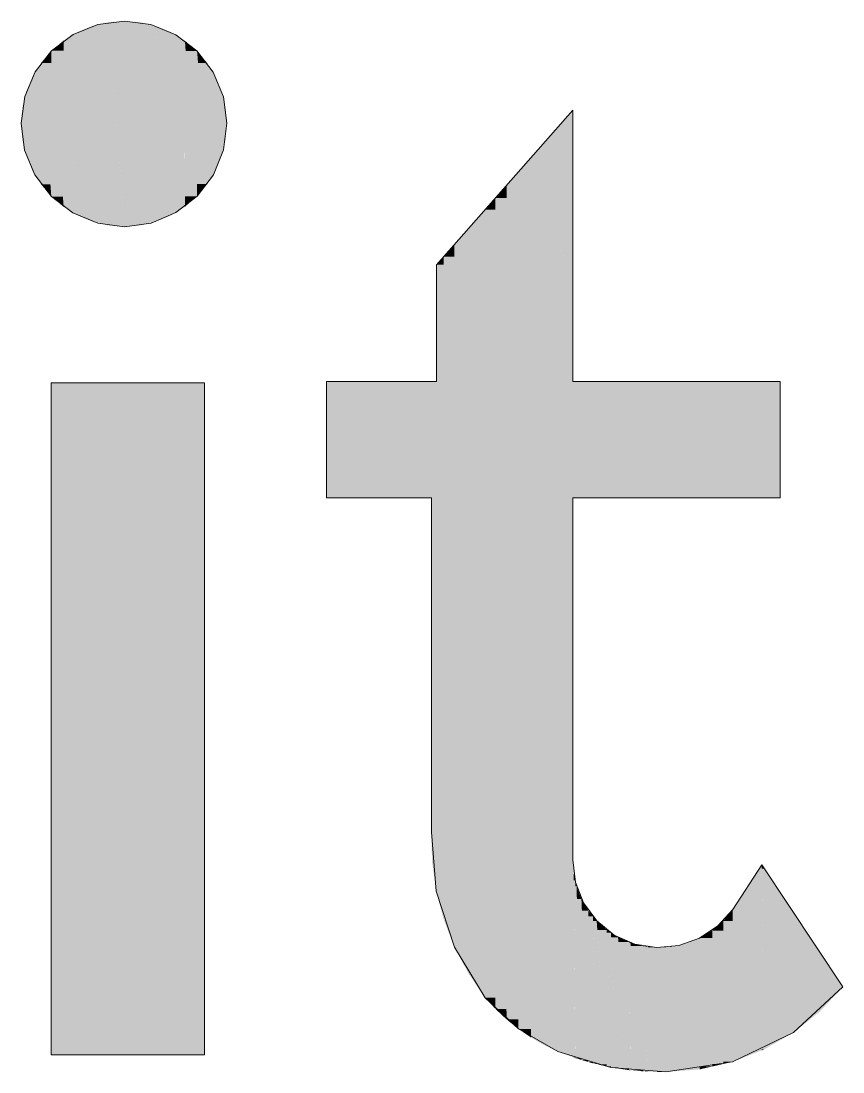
# Model space of a CAD drawing. Extents: x -1 to 1342, y -35 to 723.
# Drawn here: x 1063.734 to 1066.332, y 277.172 to 280.494 of the extents above; entities that cross this region are included whole.
import ezdxf

# ---------------------------------------------------------------- set-up
doc = ezdxf.new("R2010")
doc.units = 0
doc.layers.get('0').update_dxf_attribs({"lineweight": 18})
doc.layers.add('P11_Plankopf_Ausführung_AF_4_800 Plankopf', color=7, linetype='Continuous', lineweight=25)

# ---------------------------------------------------------------- blocks, each defined once
blk = doc.blocks.new('Referenz-A0SKLQSHLL', base_point=(1054.4775, 131.3883))
at = {"layer": 'P11_Plankopf_Ausführung_AF_4_800 Plankopf', "color": 0, "linetype": 'Continuous', "lineweight": 13, "ltscale": 16.9}
for p, q in [((1063.9772, 280.4831), (1063.8986, 280.4511)), ((1064.0614, 280.4936), (1063.9772, 280.4831)), ((1064.145, 280.4827), (1064.0614, 280.4936)), ((1064.223, 280.4504), (1064.145, 280.4827)), ((1063.8986, 280.4511), (1063.8309, 280.3999)), ((1064.2899, 280.3991), (1064.223, 280.4504)), ((1063.8309, 280.3999), (1063.7789, 280.3328)), ((1064.3413, 280.3322), (1064.2899, 280.3991)), ((1063.7789, 280.3328), (1063.7459, 280.2546)), ((1064.3736, 280.2542), (1064.3413, 280.3322)), ((1063.7459, 280.2546), (1063.7343, 280.1706)), ((1064.3847, 280.1706), (1064.3736, 280.2542)), ((1065.4784, 280.2121), (1065.0476, 279.7233)), ((1065.4784, 279.3546), (1065.4784, 280.2121)), ((1063.7343, 280.1706), (1063.7454, 280.0859)), ((1064.3741, 280.0863), (1064.3847, 280.1706)), ((1063.7454, 280.0859), (1063.7781, 280.007)), ((1064.3421, 280.0077), (1064.3741, 280.0863)), ((1063.7781, 280.007), (1063.8301, 279.9392)), ((1064.2908, 279.94), (1064.3421, 280.0077)), ((1063.8301, 279.9392), (1063.8978, 279.8872)), ((1064.2237, 279.8879), (1064.2908, 279.94)), ((1063.8978, 279.8872), (1063.9767, 279.8545)), ((1064.1455, 279.855), (1064.2237, 279.8879)), ((1063.9767, 279.8545), (1064.0614, 279.8434)), ((1064.0614, 279.8434), (1064.1455, 279.855)), ((1065.0476, 279.7233), (1065.0476, 279.3546)), ((1064.3141, 279.3505), (1063.8293, 279.3505)), ((1063.8293, 279.3505), (1063.8293, 277.2255)), ((1064.3141, 277.2255), (1064.3141, 279.3505)), ((1065.0476, 279.3546), (1064.6994, 279.3546)), ((1064.6994, 279.3546), (1064.6994, 278.986)), ((1066.1328, 279.3546), (1065.4784, 279.3546)), ((1066.1328, 278.986), (1066.1328, 279.3546)), ((1064.6994, 278.986), (1065.0309, 278.986)), ((1065.0309, 278.986), (1065.0309, 277.9297)), ((1065.4784, 277.8426), (1065.4784, 278.986)), ((1065.4784, 278.986), (1066.1328, 278.986)), ((1065.0309, 277.9297), (1065.0462, 277.7435)), ((1065.4784, 277.8426), (1065.486, 277.7722)), ((1066.0748, 277.8261), (1065.9834, 277.6853)), ((1066.3316, 277.441), (1066.0748, 277.8261)), ((1065.486, 277.7722), (1065.5116, 277.7062)), ((1065.0462, 277.7435), (1065.104, 277.5658)), ((1065.5116, 277.7062), (1065.5534, 277.649)), ((1065.9367, 277.6334), (1065.9834, 277.6853)), ((1065.5534, 277.649), (1065.6086, 277.6047)), ((1065.8787, 277.5947), (1065.9367, 277.6334)), ((1065.6086, 277.6047), (1065.6734, 277.5761)), ((1065.8129, 277.5715), (1065.8787, 277.5947)), ((1065.104, 277.5658), (1065.2012, 277.4062)), ((1065.6734, 277.5761), (1065.7433, 277.5652)), ((1065.7433, 277.5652), (1065.8129, 277.5715)), ((1066.175, 277.2964), (1066.3316, 277.441)), ((1065.2012, 277.4062), (1065.3062, 277.3077)), ((1065.3062, 277.3077), (1065.431, 277.236)), ((1065.983, 277.204), (1066.175, 277.2964)), ((1063.8293, 277.2255), (1064.3141, 277.2255)), ((1065.431, 277.236), (1065.5984, 277.1864)), ((1065.5984, 277.1864), (1065.7723, 277.1717)), ((1065.7723, 277.1717), (1065.983, 277.204))]:
    blk.add_line(p, q, dxfattribs=at)
at = {"layer": 'P11_Plankopf_Ausführung_AF_4_800 Plankopf', "color": 0, "linetype": 'Continuous', "lineweight": 0, "ltscale": 0.0169}
for points in [[(1063.9603, 280.4591), (1063.9136, 280.4591), (1063.9603, 280.4781)], [(1063.9608, 280.4781), (1063.9603, 280.4781), (1063.9608, 280.4784)], [(1063.9608, 279.8594), (1063.9603, 279.8594), (1063.9603, 280.4781)], [(1063.9608, 279.8593), (1063.9608, 280.4781), (1063.9603, 280.4781)], [(1064.0102, 280.4784), (1063.9608, 280.4784), (1064.0102, 280.4899)], [(1064.0093, 279.8593), (1063.9608, 279.8593), (1063.9608, 280.4784)], [(1064.0102, 279.8474), (1064.0102, 280.4784), (1063.9608, 280.4784)], [(1064.0105, 280.4899), (1064.0102, 280.4899), (1064.0105, 280.49)], [(1064.0105, 279.8474), (1064.0102, 279.8474), (1064.0102, 280.4899)], [(1064.0105, 279.8474), (1064.0105, 280.4899), (1064.0102, 280.4899)], [(1064.0614, 280.49), (1064.0105, 280.49), (1064.0614, 280.4936)], [(1064.061, 279.8474), (1064.0105, 279.8474), (1064.0105, 280.49)], [(1064.0614, 279.8434), (1064.0614, 280.49), (1064.0105, 280.49)], [(1064.1119, 279.8476), (1064.0614, 279.8476), (1064.0614, 280.4936)], [(1064.1119, 280.4897), (1064.0617, 280.4897), (1064.0614, 280.4936)], [(1064.1119, 279.8476), (1064.1119, 280.4897), (1064.0617, 280.4897)], [(1064.1122, 279.8477), (1064.1119, 279.8477), (1064.1119, 280.4897)], [(1064.1122, 280.4896), (1064.1119, 280.4896), (1064.1119, 280.4897)], [(1064.1122, 279.8477), (1064.1122, 280.4896), (1064.1119, 280.4896)], [(1064.1612, 279.8598), (1064.1122, 279.8598), (1064.1122, 280.4896)], [(1064.1612, 280.4779), (1064.1131, 280.4779), (1064.1122, 280.4896)], [(1064.1612, 279.8598), (1064.1612, 280.4779), (1064.1131, 280.4779)], [(1064.1618, 279.8599), (1064.1612, 279.8599), (1064.1612, 280.4779)], [(1064.1618, 280.4776), (1064.1612, 280.4776), (1064.1612, 280.4779)], [(1064.1618, 279.8599), (1064.1618, 280.4776), (1064.1612, 280.4776)], [(1064.2081, 279.8794), (1064.1618, 279.8794), (1064.1618, 280.4776)], [(1064.2081, 280.4585), (1064.1633, 280.4585), (1064.1618, 280.4776)], [(1063.9129, 280.4327), (1063.8699, 280.4327), (1063.9129, 280.4587)], [(1063.9136, 280.4587), (1063.9129, 280.4587), (1063.9136, 280.4591)], [(1063.9136, 279.8791), (1063.9129, 279.8791), (1063.9129, 280.4587)], [(1063.9136, 279.8788), (1063.9136, 280.4587), (1063.9129, 280.4587)], [(1063.9588, 279.8788), (1063.9136, 279.8788), (1063.9136, 280.4591)], [(1063.9603, 279.8594), (1063.9603, 280.4591), (1063.9136, 280.4591)], [(1064.2081, 279.8794), (1064.2081, 280.4585), (1064.1633, 280.4585)], [(1064.2088, 279.8797), (1064.2081, 279.8797), (1064.2081, 280.4585)], [(1064.2088, 280.458), (1064.2081, 280.458), (1064.2081, 280.4585)], [(1064.2088, 279.8797), (1064.2088, 280.458), (1064.2081, 280.458)], [(1064.2513, 279.9061), (1064.2088, 279.9061), (1064.2088, 280.458)], [(1064.2513, 280.432), (1064.2108, 280.432), (1064.2088, 280.458)], [(1063.8691, 280.3999), (1063.8309, 280.3999), (1063.8691, 280.432)], [(1063.8699, 280.432), (1063.8691, 280.432), (1063.8699, 280.4327)], [(1063.8699, 279.9059), (1063.8691, 279.9059), (1063.8691, 280.432)], [(1063.8699, 279.9054), (1063.8699, 280.432), (1063.8691, 280.432)], [(1063.9108, 279.9054), (1063.8699, 279.9054), (1063.8699, 280.4327)], [(1063.9129, 279.8791), (1063.9129, 280.4327), (1063.8699, 280.4327)], [(1064.2513, 279.9061), (1064.2513, 280.432), (1064.2108, 280.432)], [(1064.2522, 279.9066), (1064.2513, 279.9066), (1064.2513, 280.432)], [(1064.2522, 280.4313), (1064.2514, 280.4313), (1064.2513, 280.432)], [(1064.2522, 279.9066), (1064.2522, 280.4313), (1064.2514, 280.4313)], [(1064.2899, 279.9393), (1064.2522, 279.9393), (1064.2522, 280.4313)], [(1064.2899, 280.3991), (1064.2546, 280.3991), (1064.2522, 280.4313)], [(1063.8301, 280.3613), (1063.7976, 280.3613), (1063.8301, 280.3989)], [(1063.8309, 280.3989), (1063.8301, 280.3989), (1063.8309, 280.3999)], [(1063.8309, 279.9392), (1063.8301, 279.9392), (1063.8301, 280.3989)], [(1063.8309, 279.9385), (1063.8309, 280.3989), (1063.8301, 280.3989)], [(1063.8666, 279.9385), (1063.8309, 279.9385), (1063.8309, 280.3999)], [(1063.8691, 279.9059), (1063.8691, 280.3999), (1063.8309, 280.3999)], [(1064.2899, 279.9393), (1064.2899, 280.3991), (1064.2546, 280.3991)], [(1064.2908, 279.94), (1064.2899, 279.94), (1064.2899, 280.3991)], [(1064.2908, 280.3981), (1064.2899, 280.3981), (1064.2899, 280.3991)], [(1064.2908, 279.94), (1064.2908, 280.3981), (1064.2899, 280.3981)], [(1064.3229, 279.978), (1064.2908, 279.978), (1064.2908, 280.3981)], [(1064.3229, 280.3605), (1064.2937, 280.3605), (1064.2908, 280.3981)], [(1063.7967, 280.3179), (1063.7706, 280.3179), (1063.7967, 280.3599)], [(1063.7976, 280.3599), (1063.7967, 280.3599), (1063.7976, 280.3613)], [(1063.7976, 279.9783), (1063.7967, 279.9783), (1063.7967, 280.3599)], [(1063.7976, 279.9773), (1063.7976, 280.3599), (1063.7967, 280.3599)], [(1063.8271, 279.9773), (1063.7976, 279.9773), (1063.7976, 280.3613)], [(1063.8301, 279.9392), (1063.8301, 280.3613), (1063.7976, 280.3613)], [(1064.3229, 279.978), (1064.3229, 280.3605), (1064.2937, 280.3605)], [(1064.3237, 279.979), (1064.3229, 279.979), (1064.3229, 280.3605)], [(1064.3237, 280.3592), (1064.3229, 280.3592), (1064.3229, 280.3605)], [(1064.3237, 279.979), (1064.3237, 280.3592), (1064.3229, 280.3592)], [(1064.3494, 280.0215), (1064.3237, 280.0215), (1064.3237, 280.3592)], [(1064.3494, 280.3173), (1064.3269, 280.3173), (1064.3237, 280.3592)], [(1063.7699, 280.2709), (1063.7508, 280.2709), (1063.7699, 280.3162)], [(1063.7706, 280.3162), (1063.7699, 280.3162), (1063.7706, 280.3179)], [(1063.7706, 280.0221), (1063.7699, 280.0221), (1063.7699, 280.3162)], [(1063.7706, 280.0209), (1063.7706, 280.3162), (1063.7699, 280.3162)], [(1063.7935, 280.0209), (1063.7706, 280.0209), (1063.7706, 280.3179)], [(1063.7967, 279.9783), (1063.7967, 280.3179), (1063.7706, 280.3179)], [(1064.3494, 280.0215), (1064.3494, 280.3173), (1064.3269, 280.3173)], [(1064.3501, 280.0227), (1064.3494, 280.0227), (1064.3494, 280.3173)], [(1064.3501, 280.3156), (1064.3494, 280.3156), (1064.3494, 280.3173)], [(1064.3501, 280.0227), (1064.3501, 280.3156), (1064.3494, 280.3156)], [(1064.3688, 280.0686), (1064.3501, 280.0686), (1064.3501, 280.3156)], [(1064.3688, 280.2704), (1064.3535, 280.2704), (1064.3501, 280.3156)], [(1063.7508, 280.2687), (1063.7503, 280.2687), (1063.7508, 280.2709)], [(1063.7664, 280.0682), (1063.7508, 280.0682), (1063.7508, 280.2709)], [(1063.7699, 280.0221), (1063.7699, 280.2709), (1063.7508, 280.2709)], [(1064.3688, 280.0686), (1064.3688, 280.2704), (1064.3535, 280.2704)], [(1064.3694, 280.07), (1064.3688, 280.07), (1064.3688, 280.2704)], [(1064.3694, 280.2682), (1064.3688, 280.2682), (1064.3688, 280.2704)], [(1063.7503, 280.2214), (1063.7386, 280.2214), (1063.7503, 280.2687)], [(1063.7508, 280.0695), (1063.7503, 280.0695), (1063.7503, 280.2687)], [(1063.7508, 280.0682), (1063.7508, 280.2687), (1063.7503, 280.2687)], [(1064.3694, 280.07), (1064.3694, 280.2682), (1064.3688, 280.2682)], [(1064.3807, 280.1184), (1064.3694, 280.1184), (1064.3694, 280.2682)], [(1064.3807, 280.2211), (1064.3729, 280.2211), (1064.3694, 280.2682)], [(1063.7383, 280.1706), (1063.7343, 280.1706), (1063.7383, 280.2179)], [(1063.7386, 280.2179), (1063.7383, 280.2179), (1063.7386, 280.2214)], [(1063.7386, 280.1194), (1063.7383, 280.1194), (1063.7383, 280.2179)], [(1063.7386, 280.1182), (1063.7386, 280.2179), (1063.7383, 280.2179)], [(1063.7466, 280.1182), (1063.7386, 280.1182), (1063.7386, 280.2214)], [(1063.7503, 280.0695), (1063.7503, 280.2214), (1063.7386, 280.2214)], [(1064.3807, 280.1184), (1064.3807, 280.2211), (1064.3729, 280.2211)], [(1064.381, 280.1197), (1064.3807, 280.1197), (1064.3807, 280.2211)], [(1064.381, 280.2173), (1064.3807, 280.2173), (1064.3807, 280.2211)], [(1064.381, 280.1197), (1064.381, 280.2173), (1064.3807, 280.2173)], [(1064.3847, 280.1706), (1064.381, 280.1706), (1064.381, 280.2173)], [(1065.4784, 280.1584), (1065.431, 280.1584), (1065.4784, 280.2121)], [(1063.7383, 280.1194), (1063.7383, 280.1706), (1063.7343, 280.1706)], [(1064.381, 280.1197), (1064.3847, 280.1706), (1064.381, 280.1706)], [(1065.431, 280.1091), (1065.3876, 280.1091), (1065.431, 280.1584)], [(1065.4781, 277.236), (1065.431, 277.236), (1065.431, 280.1584)], [(1065.4784, 279.3546), (1065.4784, 280.1584), (1065.431, 280.1584)], [(1065.4784, 277.8426), (1065.4683, 277.8426), (1065.431, 280.1584)], [(1065.4784, 278.986), (1065.455, 278.986), (1065.431, 280.1584)], [(1065.4784, 279.3546), (1065.4635, 279.3546), (1065.431, 280.1584)], [(1063.7386, 280.1182), (1063.7386, 280.1194), (1063.7383, 280.1194)], [(1063.7503, 280.0695), (1063.7466, 280.1182), (1063.7386, 280.1182)], [(1064.3694, 280.07), (1064.3807, 280.1184), (1064.3694, 280.1184)], [(1064.3807, 280.1184), (1064.381, 280.1197), (1064.3807, 280.1197)], [(1065.3876, 280.0618), (1065.3459, 280.0618), (1065.3876, 280.1091)], [(1065.4307, 277.2566), (1065.3876, 277.2566), (1065.3876, 280.1091)], [(1065.431, 277.236), (1065.431, 280.1091), (1065.3876, 280.1091)], [(1063.7508, 280.0682), (1063.7508, 280.0695), (1063.7503, 280.0695)], [(1063.7699, 280.0221), (1063.7664, 280.0682), (1063.7508, 280.0682)], [(1064.3501, 280.0227), (1064.3688, 280.0686), (1064.3501, 280.0686)], [(1064.3688, 280.0686), (1064.3694, 280.07), (1064.3688, 280.07)], [(1065.3459, 280.0167), (1065.3062, 280.0167), (1065.3459, 280.0618)], [(1065.3873, 277.2806), (1065.3459, 277.2806), (1065.3459, 280.0618)], [(1065.3876, 277.2566), (1065.3876, 280.0618), (1065.3459, 280.0618)], [(1063.7706, 280.0209), (1063.7706, 280.0221), (1063.7699, 280.0221)], [(1063.7967, 279.9783), (1063.7935, 280.0209), (1063.7706, 280.0209)], [(1064.3237, 279.979), (1064.3494, 280.0215), (1064.3237, 280.0215)], [(1064.3494, 280.0215), (1064.3501, 280.0227), (1064.3494, 280.0227)], [(1065.3062, 279.9742), (1065.2687, 279.9742), (1065.3062, 280.0167)], [(1065.3455, 277.3077), (1065.3062, 277.3077), (1065.3062, 280.0167)], [(1065.3459, 277.2806), (1065.3459, 280.0167), (1065.3062, 280.0167)], [(1063.7976, 279.9773), (1063.7976, 279.9783), (1063.7967, 279.9783)], [(1063.8301, 279.9392), (1063.8271, 279.9773), (1063.7976, 279.9773)], [(1064.2908, 279.94), (1064.3229, 279.978), (1064.2908, 279.978)], [(1064.3229, 279.978), (1064.3237, 279.979), (1064.3229, 279.979)], [(1065.2687, 279.9344), (1065.2336, 279.9344), (1065.2687, 279.9742)], [(1065.3058, 277.3378), (1065.2687, 277.3378), (1065.2687, 279.9742)], [(1065.3062, 277.3077), (1065.3062, 279.9742), (1065.2687, 279.9742)], [(1063.8309, 279.9385), (1063.8309, 279.9392), (1063.8301, 279.9392)], [(1063.8691, 279.9059), (1063.8666, 279.9385), (1063.8309, 279.9385)], [(1064.2522, 279.9066), (1064.2899, 279.9393), (1064.2522, 279.9393)], [(1064.2899, 279.9393), (1064.2908, 279.94), (1064.2899, 279.94)], [(1063.8699, 279.9054), (1063.8699, 279.9059), (1063.8691, 279.9059)], [(1063.9129, 279.8791), (1063.9108, 279.9054), (1063.8699, 279.9054)], [(1064.2088, 279.8797), (1064.2513, 279.9061), (1064.2088, 279.9061)], [(1064.2513, 279.9061), (1064.2522, 279.9066), (1064.2513, 279.9066)], [(1065.2336, 279.8976), (1065.2012, 279.8976), (1065.2336, 279.9344)], [(1065.2683, 277.3707), (1065.2336, 277.3707), (1065.2336, 279.9344)], [(1065.2687, 277.3378), (1065.2687, 279.9344), (1065.2336, 279.9344)], [(1063.9136, 279.8788), (1063.9136, 279.8791), (1063.9129, 279.8791)], [(1063.9603, 279.8594), (1063.9588, 279.8788), (1063.9136, 279.8788)], [(1064.1618, 279.8599), (1064.2081, 279.8794), (1064.1618, 279.8794)], [(1064.2081, 279.8794), (1064.2088, 279.8797), (1064.2081, 279.8797)], [(1065.2012, 279.8372), (1065.148, 279.8372), (1065.2012, 279.8976)], [(1065.2332, 277.4062), (1065.2012, 277.4062), (1065.2012, 279.8976)], [(1065.2336, 277.3707), (1065.2336, 279.8976), (1065.2012, 279.8976)], [(1063.9608, 279.8593), (1063.9608, 279.8594), (1063.9603, 279.8594)], [(1064.0102, 279.8474), (1064.0093, 279.8593), (1063.9608, 279.8593)], [(1064.0105, 279.8474), (1064.0105, 279.8474), (1064.0102, 279.8474)], [(1064.0614, 279.8434), (1064.061, 279.8474), (1064.0105, 279.8474)], [(1064.0614, 279.8434), (1064.1119, 279.8476), (1064.0614, 279.8476)], [(1064.1119, 279.8476), (1064.1122, 279.8477), (1064.1119, 279.8477)], [(1064.1122, 279.8477), (1064.1612, 279.8598), (1064.1122, 279.8598)], [(1064.1612, 279.8598), (1064.1618, 279.8599), (1064.1612, 279.8599)], [(1065.148, 279.7873), (1065.104, 279.7873), (1065.148, 279.8372)], [(1065.1995, 277.4832), (1065.148, 277.4832), (1065.148, 279.8372)], [(1065.2012, 277.4062), (1065.2012, 279.8372), (1065.148, 279.8372)], [(1065.104, 279.7486), (1065.0699, 279.7486), (1065.104, 279.7873)], [(1065.1464, 277.5658), (1065.104, 277.5658), (1065.104, 279.7873)], [(1065.148, 277.4832), (1065.148, 279.7873), (1065.104, 279.7873)], [(1065.0699, 279.7233), (1065.0476, 279.7233), (1065.0699, 279.7486)], [(1065.1027, 277.653), (1065.0699, 277.653), (1065.0699, 279.7486)], [(1065.104, 277.5658), (1065.104, 279.7486), (1065.0699, 279.7486)], [(1065.0516, 279.3546), (1065.0476, 279.3546), (1065.0476, 279.7233)], [(1065.0699, 277.653), (1065.0699, 279.7233), (1065.0476, 279.7233)], [(1063.8293, 277.2255), (1064.3141, 277.2255), (1063.8293, 279.3505)], [(1064.3141, 277.2255), (1064.3141, 279.3505), (1063.8293, 279.3505)], [(1064.6994, 278.986), (1065.0309, 278.986), (1064.6994, 279.3546)], [(1065.0309, 278.986), (1065.0309, 279.3546), (1064.6994, 279.3546)], [(1065.0315, 278.986), (1065.0309, 278.986), (1065.0309, 279.3546)], [(1065.0331, 277.8362), (1065.0331, 279.3546), (1065.0309, 279.3546)], [(1065.0455, 277.8362), (1065.0331, 277.8362), (1065.0331, 279.3546)], [(1065.0462, 277.7435), (1065.0462, 279.3546), (1065.0331, 279.3546)], [(1065.0476, 277.7435), (1065.0462, 277.7435), (1065.0462, 279.3546)], [(1065.0476, 277.738), (1065.0476, 279.3546), (1065.0462, 279.3546)], [(1065.0699, 277.653), (1065.0516, 279.3546), (1065.0476, 279.3546)], [(1065.0688, 277.738), (1065.0476, 277.738), (1065.0476, 279.3546)], [(1065.4784, 278.986), (1065.4784, 279.3546), (1065.4635, 279.3546)], [(1065.4784, 278.986), (1066.1328, 278.986), (1065.4784, 279.3546)], [(1066.1328, 278.986), (1066.1328, 279.3546), (1065.4784, 279.3546)], [(1065.0331, 277.8362), (1065.0315, 278.986), (1065.0309, 278.986)], [(1065.033, 277.9297), (1065.0309, 277.9297), (1065.0309, 278.986)], [(1065.4784, 277.8426), (1065.4784, 278.986), (1065.455, 278.986)], [(1065.0331, 277.8362), (1065.033, 277.9297), (1065.0309, 277.9297)], [(1065.0462, 277.7435), (1065.0455, 277.8362), (1065.0331, 277.8362)], [(1065.4784, 277.2184), (1065.4784, 277.8426), (1065.4683, 277.8426)], [(1065.4807, 277.2184), (1065.4784, 277.2184), (1065.4784, 277.8426)], [(1065.4807, 277.8001), (1065.4785, 277.8001), (1065.4784, 277.8426)], [(1066.0748, 277.6853), (1065.9834, 277.6853), (1066.0748, 277.8261)], [(1066.0825, 277.2431), (1066.0748, 277.2431), (1066.0748, 277.8261)], [(1066.0825, 277.8147), (1066.075, 277.8147), (1066.0748, 277.8261)], [(1066.0825, 277.2431), (1066.0825, 277.8147), (1066.075, 277.8147)], [(1066.175, 277.2964), (1066.0825, 277.2964), (1066.0825, 277.8147)], [(1066.175, 277.6759), (1066.1073, 277.6759), (1066.0825, 277.8147)], [(1065.4807, 277.2175), (1065.4807, 277.8001), (1065.4785, 277.8001)], [(1065.4856, 277.2175), (1065.4807, 277.2175), (1065.4807, 277.8001)], [(1065.4857, 277.7773), (1065.4809, 277.7773), (1065.4807, 277.8001)], [(1065.4857, 277.2156), (1065.4857, 277.7773), (1065.4809, 277.7773)], [(1065.4897, 277.2156), (1065.4857, 277.2156), (1065.4857, 277.7773)], [(1065.4897, 277.7585), (1065.4858, 277.7585), (1065.4857, 277.7773)], [(1065.4897, 277.2144), (1065.4897, 277.7585), (1065.4858, 277.7585)], [(1065.505, 277.2144), (1065.4897, 277.2144), (1065.4897, 277.7585)], [(1065.5051, 277.7188), (1065.4908, 277.7188), (1065.4897, 277.7585)], [(1065.0476, 277.738), (1065.0476, 277.7435), (1065.0462, 277.7435)], [(1065.0699, 277.653), (1065.0688, 277.738), (1065.0476, 277.738)], [(1065.5051, 277.2099), (1065.5051, 277.7188), (1065.4908, 277.7188)], [(1065.5262, 277.2099), (1065.5051, 277.2099), (1065.5051, 277.7188)], [(1065.5265, 277.682), (1065.5066, 277.682), (1065.5051, 277.7188)], [(1065.5265, 277.2035), (1065.5265, 277.682), (1065.5066, 277.682)], [(1065.5414, 277.2035), (1065.5265, 277.2035), (1065.5265, 277.682)], [(1065.5415, 277.6636), (1065.5271, 277.6636), (1065.5265, 277.682)], [(1065.983, 277.6494), (1065.9537, 277.6494), (1065.983, 277.6847)], [(1065.9834, 277.6847), (1065.983, 277.6847), (1065.9834, 277.6853)], [(1065.9834, 277.2041), (1065.983, 277.2041), (1065.983, 277.6847)], [(1065.9834, 277.2041), (1065.9834, 277.6847), (1065.983, 277.6847)], [(1066.0748, 277.2401), (1065.9834, 277.2401), (1065.9834, 277.6853)], [(1066.0748, 277.2401), (1066.0748, 277.6853), (1065.9834, 277.6853)], [(1065.104, 277.5658), (1065.1027, 277.653), (1065.0699, 277.653)], [(1065.5415, 277.1991), (1065.5415, 277.6636), (1065.5271, 277.6636)], [(1065.5533, 277.1991), (1065.5415, 277.1991), (1065.5415, 277.6636)], [(1065.5534, 277.649), (1065.5419, 277.649), (1065.5415, 277.6636)], [(1065.5534, 277.1964), (1065.5534, 277.649), (1065.5419, 277.649)], [(1065.5846, 277.1964), (1065.5534, 277.1964), (1065.5534, 277.649)], [(1065.5851, 277.6207), (1065.5554, 277.6207), (1065.5534, 277.649)], [(1065.9537, 277.6189), (1065.9185, 277.6189), (1065.9537, 277.6494)], [(1065.983, 277.204), (1065.9537, 277.204), (1065.9537, 277.6494)], [(1065.983, 277.204), (1065.983, 277.6494), (1065.9537, 277.6494)], [(1066.175, 277.2964), (1066.175, 277.6759), (1066.1073, 277.6759)], [(1066.2587, 277.3629), (1066.175, 277.3629), (1066.175, 277.6759)], [(1066.2587, 277.5504), (1066.2086, 277.5504), (1066.175, 277.6759)], [(1065.5851, 277.1893), (1065.5851, 277.6207), (1065.5554, 277.6207)], [(1065.5983, 277.1893), (1065.5851, 277.1893), (1065.5851, 277.6207)], [(1065.5984, 277.6121), (1065.5854, 277.6121), (1065.5851, 277.6207)], [(1065.9185, 277.5948), (1065.8789, 277.5948), (1065.9185, 277.6189)], [(1065.9537, 277.1972), (1065.9185, 277.1972), (1065.9185, 277.6189)], [(1065.9537, 277.1972), (1065.9537, 277.6189), (1065.9185, 277.6189)], [(1065.5984, 277.1864), (1065.5984, 277.6121), (1065.5854, 277.6121)], [(1065.6207, 277.1864), (1065.5984, 277.1864), (1065.5984, 277.6121)], [(1065.6209, 277.5976), (1065.5992, 277.5976), (1065.5984, 277.6121)], [(1065.6209, 277.1829), (1065.6209, 277.5976), (1065.5992, 277.5976)], [(1065.6556, 277.1829), (1065.6209, 277.1829), (1065.6209, 277.5976)], [(1065.656, 277.5821), (1065.6222, 277.5821), (1065.6209, 277.5976)], [(1065.656, 277.1775), (1065.656, 277.5821), (1065.6222, 277.5821)], [(1065.6598, 277.1775), (1065.656, 277.1775), (1065.656, 277.5821)], [(1065.6599, 277.5804), (1065.656, 277.5804), (1065.656, 277.5821)], [(1065.6599, 277.1772), (1065.6599, 277.5804), (1065.656, 277.5804)], [(1065.7007, 277.1772), (1065.6599, 277.1772), (1065.6599, 277.5804)], [(1065.701, 277.5695), (1065.661, 277.5695), (1065.6599, 277.5804)], [(1065.8787, 277.5774), (1065.8354, 277.5774), (1065.8787, 277.5947)], [(1065.8789, 277.5947), (1065.8787, 277.5947), (1065.8789, 277.5948)], [(1065.8789, 277.18), (1065.8787, 277.18), (1065.8787, 277.5947)], [(1065.8789, 277.18), (1065.8789, 277.5947), (1065.8787, 277.5947)], [(1065.9185, 277.1891), (1065.8789, 277.1891), (1065.8789, 277.5948)], [(1065.9185, 277.1891), (1065.9185, 277.5948), (1065.8789, 277.5948)], [(1065.148, 277.4832), (1065.1464, 277.5658), (1065.104, 277.5658)], [(1065.701, 277.1737), (1065.701, 277.5695), (1065.661, 277.5695)], [(1065.714, 277.1737), (1065.701, 277.1737), (1065.701, 277.5695)], [(1065.7141, 277.5682), (1065.701, 277.5682), (1065.701, 277.5695)], [(1065.7141, 277.1726), (1065.7141, 277.5682), (1065.701, 277.5682)], [(1065.7433, 277.1726), (1065.7141, 277.1726), (1065.7141, 277.5682)], [(1065.7433, 277.5652), (1065.7143, 277.5652), (1065.7141, 277.5682)], [(1065.7433, 277.1722), (1065.7433, 277.5652), (1065.7143, 277.5652)], [(1065.7723, 277.5652), (1065.7433, 277.5652), (1065.7723, 277.5666)], [(1065.7723, 277.1722), (1065.7433, 277.1722), (1065.7433, 277.5652)], [(1065.7723, 277.1717), (1065.7723, 277.5652), (1065.7433, 277.5652)], [(1065.7899, 277.5666), (1065.7723, 277.5666), (1065.7899, 277.5675)], [(1065.7899, 277.1731), (1065.7723, 277.1731), (1065.7723, 277.5666)], [(1065.7899, 277.1731), (1065.7899, 277.5666), (1065.7723, 277.5666)], [(1065.8354, 277.5675), (1065.7899, 277.5675), (1065.8354, 277.5774)], [(1065.8354, 277.1766), (1065.7899, 277.1766), (1065.7899, 277.5675)], [(1065.8354, 277.1766), (1065.8354, 277.5675), (1065.7899, 277.5675)], [(1065.8787, 277.18), (1065.8354, 277.18), (1065.8354, 277.5774)], [(1065.8787, 277.18), (1065.8787, 277.5774), (1065.8354, 277.5774)], [(1066.2587, 277.3629), (1066.2587, 277.5504), (1066.2086, 277.5504)], [(1066.3316, 277.441), (1066.2587, 277.441), (1066.2587, 277.5504)], [(1065.2012, 277.4062), (1065.1995, 277.4832), (1065.148, 277.4832)], [(1066.2587, 277.3629), (1066.3316, 277.441), (1066.2587, 277.441)], [(1065.2336, 277.3707), (1065.2332, 277.4062), (1065.2012, 277.4062)], [(1065.2687, 277.3378), (1065.2683, 277.3707), (1065.2336, 277.3707)], [(1066.175, 277.2964), (1066.2587, 277.3629), (1066.175, 277.3629)], [(1065.3062, 277.3077), (1065.3058, 277.3378), (1065.2687, 277.3378)], [(1065.3459, 277.2806), (1065.3455, 277.3077), (1065.3062, 277.3077)], [(1066.0825, 277.2431), (1066.175, 277.2964), (1066.0825, 277.2964)], [(1065.3876, 277.2566), (1065.3873, 277.2806), (1065.3459, 277.2806)], [(1065.431, 277.236), (1065.4307, 277.2566), (1065.3876, 277.2566)], [(1065.4784, 277.2184), (1065.4781, 277.236), (1065.431, 277.236)], [(1065.4807, 277.2175), (1065.4807, 277.2184), (1065.4784, 277.2184)], [(1065.4857, 277.2156), (1065.4856, 277.2175), (1065.4807, 277.2175)], [(1065.4897, 277.2144), (1065.4897, 277.2156), (1065.4857, 277.2156)], [(1065.5051, 277.2099), (1065.505, 277.2144), (1065.4897, 277.2144)], [(1065.9834, 277.2041), (1066.0748, 277.2401), (1065.9834, 277.2401)], [(1066.0748, 277.2401), (1066.0825, 277.2431), (1066.0748, 277.2431)], [(1065.5265, 277.2035), (1065.5262, 277.2099), (1065.5051, 277.2099)], [(1065.5415, 277.1991), (1065.5414, 277.2035), (1065.5265, 277.2035)], [(1065.5534, 277.1964), (1065.5533, 277.1991), (1065.5415, 277.1991)], [(1065.5851, 277.1893), (1065.5846, 277.1964), (1065.5534, 277.1964)], [(1065.5984, 277.1864), (1065.5983, 277.1893), (1065.5851, 277.1893)], [(1065.6209, 277.1829), (1065.6207, 277.1864), (1065.5984, 277.1864)], [(1065.656, 277.1775), (1065.6556, 277.1829), (1065.6209, 277.1829)], [(1065.8789, 277.18), (1065.9185, 277.1891), (1065.8789, 277.1891)], [(1065.9185, 277.1891), (1065.9537, 277.1972), (1065.9185, 277.1972)], [(1065.9537, 277.1972), (1065.983, 277.204), (1065.9537, 277.204)], [(1065.983, 277.204), (1065.9834, 277.2041), (1065.983, 277.2041)], [(1065.6599, 277.1772), (1065.6598, 277.1775), (1065.656, 277.1775)], [(1065.701, 277.1737), (1065.7007, 277.1772), (1065.6599, 277.1772)], [(1065.7141, 277.1726), (1065.714, 277.1737), (1065.701, 277.1737)], [(1065.7433, 277.1722), (1065.7433, 277.1726), (1065.7141, 277.1726)], [(1065.7723, 277.1717), (1065.7723, 277.1722), (1065.7433, 277.1722)], [(1065.7723, 277.1717), (1065.7899, 277.1731), (1065.7723, 277.1731)], [(1065.7899, 277.1731), (1065.8354, 277.1766), (1065.7899, 277.1766)], [(1065.8354, 277.1766), (1065.8787, 277.18), (1065.8354, 277.18)], [(1065.8787, 277.18), (1065.8789, 277.18), (1065.8787, 277.18)]]:
    blk.add_solid(points, dxfattribs=at)

msp = doc.modelspace()

# ---------------------------------------------------------------- block references
at = {"color": 8, "lineweight": 25, "ltscale": 0.25, "true_color": 0x808080}
msp.add_blockref('Referenz-A0SKLQSHLL', (1054.4775, 131.3883), dxfattribs=at)

doc.saveas('drawing.dxf')
